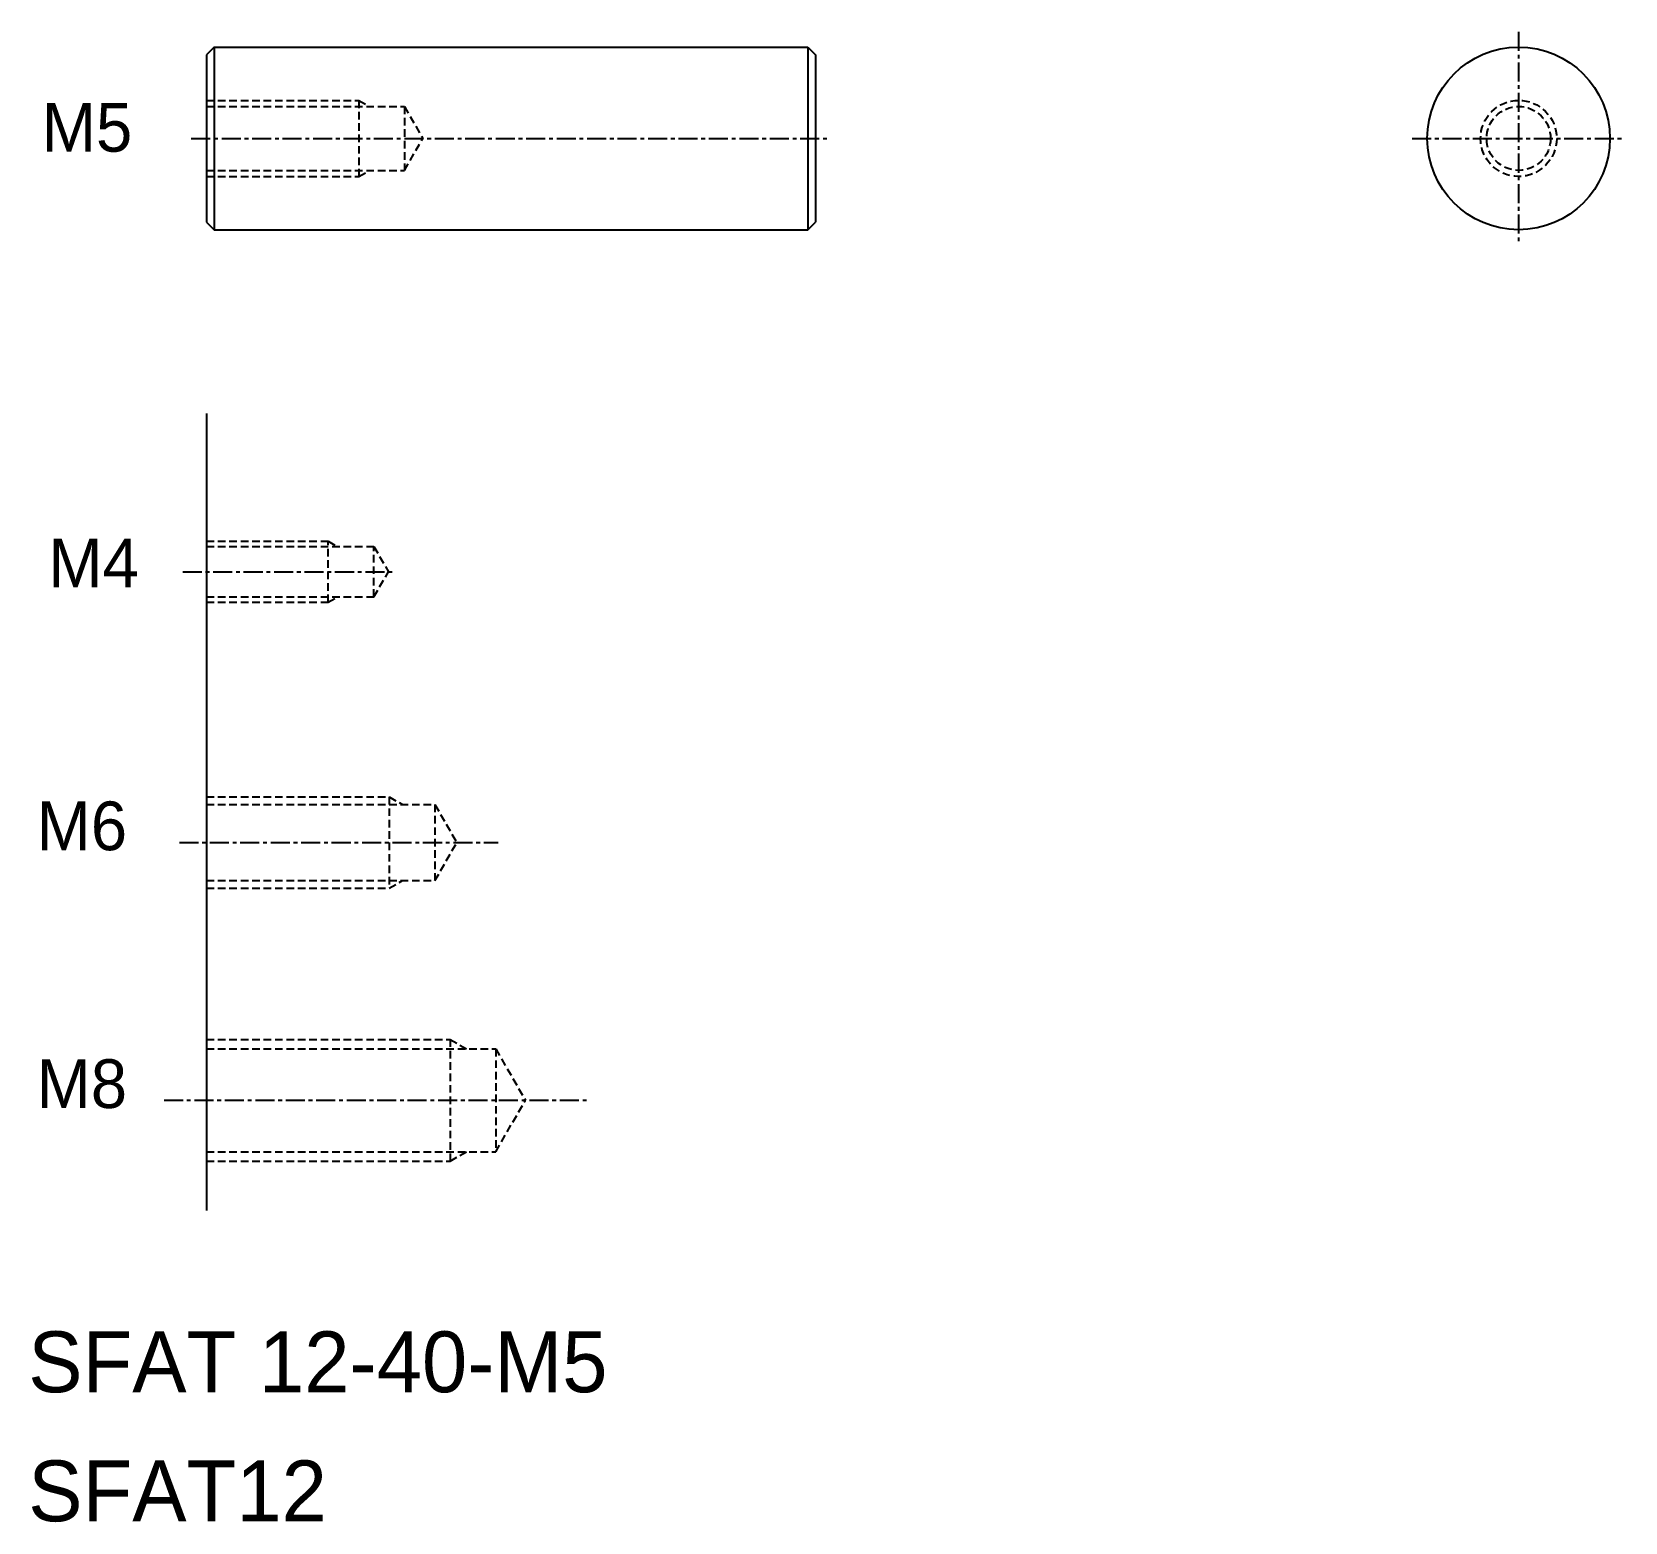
# Model space of a CAD drawing. Extents: x 228 to 332, y 174 to 272.
import ezdxf

# ---------------------------------------------------------------- set-up
doc = ezdxf.new("R2010")
doc.units = 0
doc.linetypes.add('CENTER', pattern=[2, 1.25, -0.25, 0.25, -0.25])
doc.linetypes.add('DASHED', pattern=[0.75, 0.5, -0.25])
doc.layers.get('0').update_dxf_attribs({"linetype": 'CONTINUOUS'})
doc.layers.add('CENTER', color=1, linetype='CENTER')

msp = doc.modelspace()

# ---------------------------------------------------------------- linework, layer by layer
at = {"color": 7, "linetype": 'CONTINUOUS'}
for p, q in [((239.58, 270.62), (239.08, 270.12)), ((239.08, 270.12), (239.08, 259.12)), ((239.58, 270.62), (278.58, 270.62)), ((239.58, 270.62), (239.58, 258.62)), ((278.58, 270.62), (278.58, 258.62)), ((278.58, 270.62), (279.08, 270.12)), ((279.08, 270.12), (279.08, 259.12)), ((239.08, 259.12), (239.58, 258.62)), ((239.58, 258.62), (278.58, 258.62)), ((278.58, 258.62), (279.08, 259.12)), ((239.08, 246.55), (239.08, 194.17))]:
    msp.add_line(p, q, dxfattribs=at)
at = {"color": 3, "linetype": 'DASHED'}
for p, q in [((239.08, 267.12), (249.08, 267.12)), ((249.08, 267.12), (249.69, 266.77)), ((249.08, 267.12), (249.08, 262.12)), ((239.08, 266.72), (252.08, 266.72)), ((252.08, 266.72), (252.08, 262.52)), ((252.08, 266.72), (253.29, 264.62)), ((252.08, 262.52), (253.29, 264.62)), ((239.08, 262.52), (252.08, 262.52)), ((239.08, 262.12), (249.08, 262.12)), ((249.08, 262.12), (249.69, 262.47)), ((239.08, 238.15), (247.08, 238.15)), ((239.08, 237.8), (250.08, 237.8)), ((247.08, 234.15), (247.08, 238.15)), ((247.08, 238.15), (247.69, 237.8)), ((250.08, 234.5), (250.08, 237.8)), ((250.08, 237.8), (251.03, 236.15)), ((250.08, 234.5), (251.03, 236.15)), ((239.08, 234.5), (250.08, 234.5)), ((247.08, 234.15), (247.69, 234.5)), ((239.08, 234.15), (247.08, 234.15)), ((239.08, 221.35), (251.08, 221.35)), ((239.08, 220.85), (254.08, 220.85)), ((251.08, 221.35), (251.08, 215.35)), ((251.08, 221.35), (251.95, 220.85)), ((254.08, 220.85), (255.52, 218.35)), ((254.08, 220.85), (254.08, 215.85)), ((254.08, 215.85), (255.52, 218.35)), ((239.08, 215.85), (254.08, 215.85)), ((251.08, 215.35), (251.95, 215.85)), ((239.08, 215.35), (251.08, 215.35)), ((239.08, 205.42), (255.08, 205.42)), ((255.08, 205.42), (255.08, 197.42)), ((255.08, 205.42), (256.16, 204.79)), ((239.08, 204.79), (258.08, 204.79)), ((258.08, 204.79), (258.08, 198.04)), ((258.08, 204.79), (260.03, 201.42)), ((258.08, 198.04), (260.03, 201.42)), ((239.08, 198.04), (258.08, 198.04)), ((255.08, 197.42), (256.16, 198.04)), ((239.08, 197.42), (255.08, 197.42))]:
    msp.add_line(p, q, dxfattribs=at)
msp.add_line((279.08, 267.37), (279.08, 267.37))
at = {"color": 7, "linetype": 'CONTINUOUS'}
msp.add_circle((325.26, 264.62), 6, dxfattribs=at)
at = {"color": 3, "linetype": 'DASHED'}
for radius in [2.5, 2.1]:
    msp.add_circle((325.26, 264.62), radius, dxfattribs=at)
at = {"layer": 'CENTER', "color": 1, "linetype": 'CENTER'}
for p, q in [((325.26, 271.62), (325.26, 257.62)), ((238.08, 264.62), (280.08, 264.62)), ((318.26, 264.62), (332.26, 264.62)), ((237.52, 236.15), (251.48, 236.15)), ((237.3, 218.35), (258.23, 218.35)), ((236.29, 201.42), (264.2, 201.42))]:
    msp.add_line(p, q, dxfattribs=at)

# ---------------------------------------------------------------- texts
at = {"color": 7, "linetype": 'CONTINUOUS'}
for s, height, p in [('M5', 3.2, (228.26, 263.75)), ('M4', 3.2, (228.69, 235.13)), ('M6', 3.2, (227.92, 217.85)), ('M8', 3.2, (227.92, 200.91)), ('SFAT 12-40-M5', 4, (227.37, 182.23)), ('SFAT12', 4, (227.37, 173.75))]:
    msp.add_text(s, height=height, dxfattribs=at).set_placement(p)

doc.saveas('drawing.dxf')
